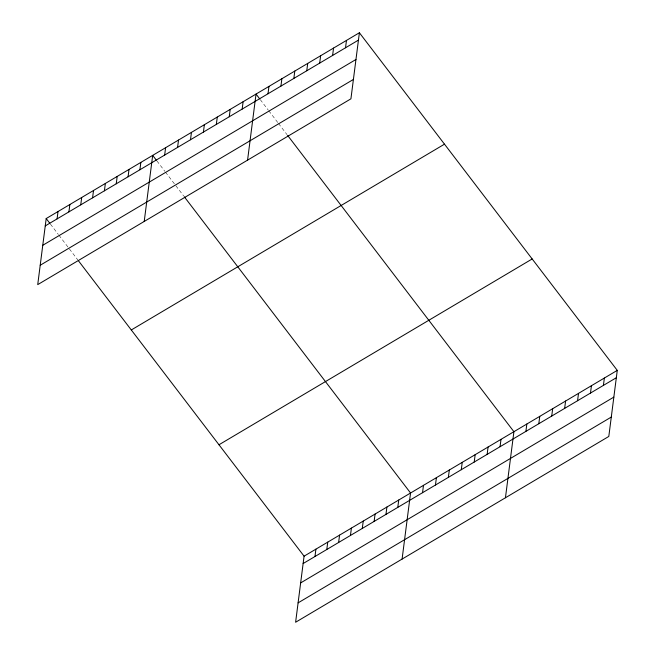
<?xml version="1.0" encoding="UTF-8"?>
<svg xmlns="http://www.w3.org/2000/svg" width="655" height="655" viewBox="0 0 655 655"><rect width="100%" height="100%" fill="white"/><g stroke="black" fill="none" stroke-linecap="round" stroke-linejoin="round"><path stroke-width="0.49" stroke-dasharray="3.27 2.46" d="M260.289 99.634L268.19 109.983M268.804 110.777L277.916 122.714M278.522 123.508L287.037 134.652M156.938 160.95L164.839 171.291M165.445 172.093L183.678 195.968M50.451 224.116L58.352 234.465M58.958 235.26L77.806 259.929"/><path stroke-width="0.98" d="M46.194 218.549L37.728 284.622L350.924 98.823L359.39 32.75L46.194 218.549L49.846 223.322M57.083 218.885L58.025 211.532M68.914 211.868L69.856 204.507M80.745 204.851L81.695 197.491M92.576 197.826L93.526 190.474M104.415 190.81L105.357 183.449M116.246 183.793L117.188 176.432M128.077 176.776L129.019 169.416M139.908 169.751L140.85 162.399M144.215 221.456L152.68 155.374L156.332 160.147M164.659 155.071L165.6 147.711M177.579 147.408L178.52 140.047M190.499 139.744L191.44 132.384M203.418 132.081L204.36 124.72M216.338 124.417L217.28 117.057M229.25 116.754L230.2 109.393M242.17 109.082L243.111 101.73M247.574 160.139L256.031 94.066L259.683 98.84M268.01 93.755L268.951 86.403M280.93 86.092L281.871 78.731M293.849 78.428L294.791 71.067M306.769 70.765L307.711 63.404M319.689 63.101L320.631 55.74M332.609 55.438L333.551 48.077M345.529 47.774L346.47 40.413M78.412 260.731L304.076 556.177L295.61 622.25L608.806 436.451L617.272 370.378L359.39 32.75M314.965 556.513L315.906 549.152M326.796 549.496L327.737 542.135M338.627 542.479L339.568 535.119M350.458 535.454L351.399 528.102M362.289 528.438L363.238 521.077M374.128 521.421L375.069 514.06M385.959 514.404L386.9 507.044M397.79 507.379L398.731 500.019M402.096 559.075L410.562 493.002L184.292 196.762M422.541 492.699L423.482 485.339M435.46 485.036L436.402 477.675M448.38 477.372L449.322 470.012M461.292 469.709L462.242 462.348M474.212 462.045L475.162 454.685M487.132 454.374L488.073 447.021M500.052 446.71L500.993 439.358M505.447 497.767L513.913 431.694L287.643 135.446M525.891 431.383L526.833 424.022M538.811 423.719L539.753 416.359M551.731 416.056L552.673 408.695M564.651 408.392L565.592 401.032M577.571 400.729L578.512 393.368M590.491 393.065L591.432 385.705M603.411 385.402L604.352 378.041M45.252 225.91L358.449 40.111M42.772 245.281L355.96 59.482M40.217 265.242L353.405 79.452M131.295 329.964L444.491 144.166M218.975 444.761L532.171 258.962M304.076 556.177L617.272 370.378M303.134 563.537L616.322 377.738M300.653 582.909L613.841 397.11M298.09 602.87L611.287 417.079"/></g></svg>
